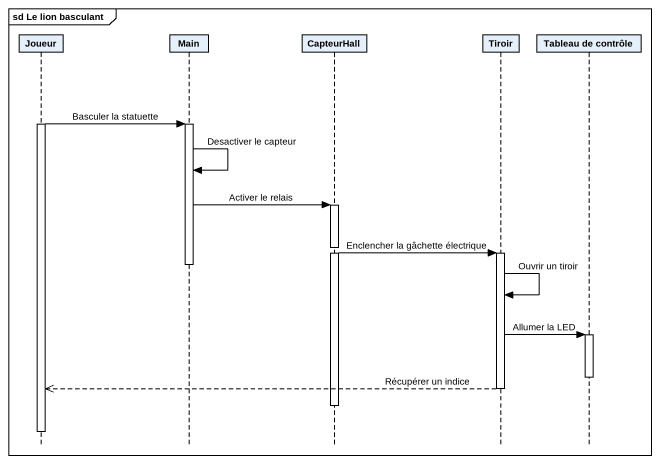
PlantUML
@startuml
mainframe sd Le lion basculant
hide footbox
participant Joueur
participant Main
participant CapteurHall
participant Tiroir
participant "Tableau de contrôle" as Tableau_de_contrôle

activate Joueur
Joueur -> Main : Basculer la statuette
activate Main
Main -> Main : Desactiver le capteur
Main -> CapteurHall : Activer le relais
activate CapteurHall
CapteurHall -> Tiroir : Enclencher la gâchette électrique
activate Tiroir
deactivate Main
Tiroir -> Tiroir : Ouvrir un tiroir
Tiroir -> Tableau_de_contrôle : Allumer la LED
activate Tableau_de_contrôle
deactivate Tableau_de_contrôle
Tiroir -->> Joueur : Récupérer un indice
deactivate Tiroir
deactivate CapteurHall
deactivate Joueur
@enduml
